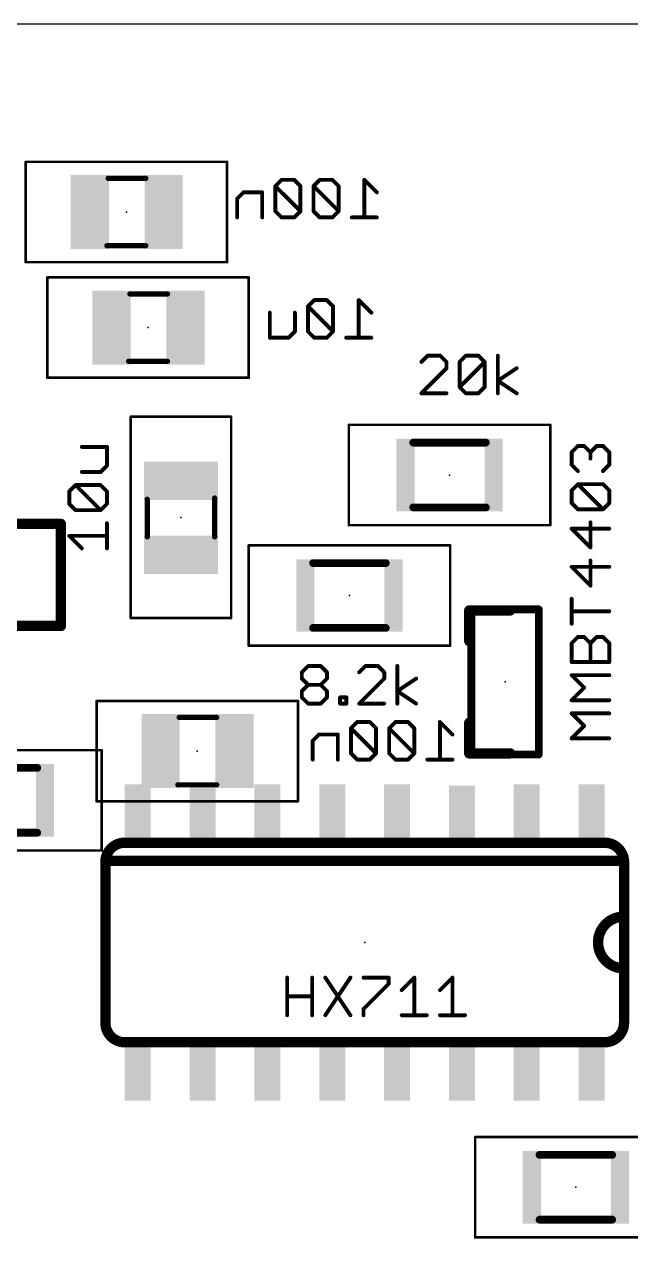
# Model space of a CAD drawing. Extents: x -5 to 95, y -7 to 91.
# Drawn here: x 34.55 to 46.43, y 57.9 to 81.7 of the extents above; entities that cross this region are included whole.
import ezdxf

# ---------------------------------------------------------------- set-up
doc = ezdxf.new("R2010")
doc.units = 0
for name, color, linetype in [('20', 7, 'CONTINUOUS'), ('21', 253, 'CONTINUOUS'), ('22', 253, 'CONTINUOUS'), ('23', 7, 'CONTINUOUS'), ('24', 7, 'CONTINUOUS'), ('27', 253, 'CONTINUOUS'), ('28', 253, 'CONTINUOUS'), ('39', 22, 'CONTINUOUS'), ('40', 175, 'CONTINUOUS'), ('51', 253, 'CONTINUOUS'), ('52', 253, 'CONTINUOUS')]:
    doc.layers.add(name, color=color, linetype=linetype)

# ---------------------------------------------------------------- blocks, each defined once
blk = doc.blocks.new('RECT')
blk.add_solid([(-0.5, -0.5), (0.5, -0.5), (-0.5, 0.5), (0.5, 0.5)])

msp = doc.modelspace()

# ---------------------------------------------------------------- linework, layer by layer
at = {"layer": '20'}
msp.add_line((95, 81.7), (-5, 81.7), dxfattribs=at)
at = {"layer": '21', "const_width": 0.2032}
for points in [[(43.2677, 69.6122), (43.2677, 70.2122)], [(43.2677, 70.2122), (44.0677, 70.2122)], [(43.2677, 68.0122), (43.2677, 67.4122)], [(43.2677, 67.4122), (44.0677, 67.4122)], [(45.918, 65.6618), (36.52, 65.6618)], [(46.299, 65.3062), (36.139, 65.3062)], [(36.139, 65.2808), (36.139, 62.1312)], [(46.299, 64.214), (46.299, 65.2808)], [(46.299, 63.198), (46.299, 64.214)], [(46.299, 62.1312), (46.299, 63.198)], [(36.52, 61.7502), (45.918, 61.7502)]]:
    msp.add_lwpolyline(points, dxfattribs=at)
at = {"layer": '21'}
for points, const_width in [([(43.3185, 70.2122, 1), (43.2169, 70.2122)], 0.1016), ([(43.2677, 70.263, 1), (43.2677, 70.1614)], 0.1016), ([(44.0677, 70.1614, 1), (44.0677, 70.263)], 0.1016), ([(43.2169, 69.6122, 1), (43.3185, 69.6122)], 0.1016), ([(43.3185, 68.0122, 1), (43.2169, 68.0122)], 0.1016), ([(43.2677, 67.463, 1), (43.2677, 67.3614)], 0.1016), ([(43.2169, 67.4122, 1), (43.3185, 67.4122)], 0.1016), ([(44.0677, 67.3614, 1), (44.0677, 67.463)], 0.1016), ([(36.52, 65.6618, 0.4142), (36.139, 65.2808)], 0.2032), ([(36.52, 65.7126, 1), (36.52, 65.611)], 0.1016), ([(36.52, 65.611, 1), (36.52, 65.7126)], 0.1016), ([(46.299, 65.2808, 0.4142), (45.918, 65.6618)], 0.2032), ([(45.918, 65.7126, 1), (45.918, 65.611)], 0.1016), ([(45.918, 65.611, 1), (45.918, 65.7126)], 0.1016), ([(36.139, 65.357, 1), (36.139, 65.2554)], 0.1016), ([(36.1898, 65.2808, 1), (36.0882, 65.2808)], 0.1016), ([(36.0882, 65.2808, 1), (36.1898, 65.2808)], 0.1016), ([(46.3498, 65.2808, 1), (46.2482, 65.2808)], 0.1016), ([(46.2482, 65.2808, 1), (46.3498, 65.2808)], 0.1016), ([(46.299, 65.2554, 1), (46.299, 65.357)], 0.1016), ([(46.299, 64.214, 1), (46.299, 63.198)], 0.2032), ([(46.3498, 64.214, 1), (46.2482, 64.214)], 0.1016), ([(46.2482, 64.214, 1), (46.3498, 64.214)], 0.1016), ([(46.299, 64.1632, 1), (46.299, 64.2648)], 0.1016), ([(46.3498, 63.198, 1), (46.2482, 63.198)], 0.1016), ([(46.2482, 63.198, 1), (46.3498, 63.198)], 0.1016), ([(46.299, 63.1472, 1), (46.299, 63.2488)], 0.1016), ([(36.139, 62.1312, 0.4142), (36.52, 61.7502)], 0.2032), ([(36.1898, 62.1312, 1), (36.0882, 62.1312)], 0.1016), ([(36.0882, 62.1312, 1), (36.1898, 62.1312)], 0.1016), ([(45.918, 61.7502, 0.4142), (46.299, 62.1312)], 0.2032), ([(46.3498, 62.1312, 1), (46.2482, 62.1312)], 0.1016), ([(46.2482, 62.1312, 1), (46.3498, 62.1312)], 0.1016), ([(36.52, 61.801, 1), (36.52, 61.6994)], 0.1016), ([(36.52, 61.6994, 1), (36.52, 61.801)], 0.1016), ([(45.918, 61.801, 1), (45.918, 61.6994)], 0.1016), ([(45.918, 61.6994, 1), (45.918, 61.801)], 0.1016)]:
    msp.add_lwpolyline(points, format="xyb", dxfattribs=dict(at, const_width=const_width))
at = {"layer": '22', "const_width": 0.2032}
for points in [[(35.2661, 71.9086), (33.8661, 71.9086)], [(35.2661, 69.9086), (35.2661, 71.9086)], [(33.8661, 69.9086), (35.2661, 69.9086)]]:
    msp.add_lwpolyline(points, dxfattribs=at)
at = {"layer": '22', "const_width": 0.1016}
for points in [[(35.3169, 71.9086, 1), (35.2153, 71.9086)], [(35.2661, 71.8578, 1), (35.2661, 71.9594)], [(35.2661, 69.8578, 1), (35.2661, 69.9594)], [(35.2153, 69.9086, 1), (35.3169, 69.9086)]]:
    msp.add_lwpolyline(points, format="xyb", dxfattribs=at)
at = {"layer": '23'}
for p in [(42.8812, 72.867), (37.6198, 72.0357), (40.92, 70.5056), (43.9677, 68.8122), (41.219, 63.706), (45.3556, 58.9093)]:
    msp.add_point(p, dxfattribs=at)
at = {"layer": '24'}
for p in [(36.5499, 78.0209), (36.9752, 75.7556), (37.9393, 67.4567)]:
    msp.add_point(p, dxfattribs=at)
at = {"layer": '27', "const_width": 0.0762}
for points in [[(42.4527, 75.2055), (42.3299, 75.0826)], [(42.6985, 75.2055), (42.4527, 75.2055)], [(42.8214, 75.0826), (42.6985, 75.2055)], [(43.0783, 75.0826), (43.2012, 75.2055)], [(43.2012, 75.2055), (43.4469, 75.2055)], [(43.4469, 75.2055), (43.5698, 75.0826)], [(43.8267, 74.4683), (43.8267, 75.2055)], [(42.3299, 74.4683), (42.8214, 74.9597)], [(42.8214, 74.9597), (42.8214, 75.0826)], [(43.0783, 74.5911), (43.0783, 75.0826)], [(43.0783, 74.5911), (43.5698, 75.0826)], [(43.5698, 75.0826), (43.5698, 74.5911)], [(43.8267, 74.714), (44.1953, 74.9597)], [(44.1953, 74.4683), (43.8267, 74.714)], [(42.8214, 74.4683), (42.3299, 74.4683)], [(43.2012, 74.4683), (43.0783, 74.5911)], [(43.4469, 74.4683), (43.2012, 74.4683)], [(43.5698, 74.5911), (43.4469, 74.4683)], [(36.1696, 73.4181), (35.6781, 73.4181)], [(36.1696, 73.0495), (36.1696, 73.4181)], [(45.2727, 73.3127), (45.3956, 73.4356)], [(45.2727, 73.067), (45.2727, 73.3127)], [(45.3956, 73.4356), (45.5184, 73.4356)], [(45.5184, 73.4356), (45.6413, 73.3127)], [(45.6413, 73.3127), (45.7642, 73.4356)], [(45.6413, 73.3127), (45.6413, 73.1899)], [(45.7642, 73.4356), (45.8871, 73.4356)], [(45.8871, 73.4356), (46.0099, 73.3127)], [(46.0099, 73.3127), (46.0099, 73.067)], [(36.0467, 72.9266), (36.1696, 73.0495)], [(45.3956, 72.9441), (45.2727, 73.067)], [(46.0099, 73.067), (45.8871, 72.9441)], [(35.6781, 72.9266), (36.0467, 72.9266)], [(35.4323, 72.5468), (35.5552, 72.6697)], [(35.5552, 72.6697), (36.0467, 72.6697)], [(36.0467, 72.1782), (35.5552, 72.6697)], [(36.0467, 72.6697), (36.1696, 72.5468)], [(45.2727, 72.5643), (45.3956, 72.6872)], [(45.2727, 72.3186), (45.2727, 72.5643)], [(45.3956, 72.6872), (45.8871, 72.6872)], [(45.8871, 72.1957), (45.3956, 72.6872)], [(45.8871, 72.6872), (46.0099, 72.5643)], [(46.0099, 72.5643), (46.0099, 72.3186)], [(35.4323, 72.3011), (35.4323, 72.5468)], [(36.1696, 72.5468), (36.1696, 72.3011)], [(45.3956, 72.1957), (45.2727, 72.3186)], [(46.0099, 72.3186), (45.8871, 72.1957)], [(35.5552, 72.1782), (35.4323, 72.3011)], [(36.0467, 72.1782), (35.5552, 72.1782)], [(36.1696, 72.3011), (36.0467, 72.1782)], [(45.8871, 72.1957), (45.3956, 72.1957)], [(36.1696, 71.4298), (36.1696, 71.9213)], [(45.6413, 71.4473), (45.6413, 71.9388)], [(35.6781, 71.4298), (35.4323, 71.6755)], [(35.4323, 71.6755), (36.1696, 71.6755)], [(46.0099, 71.8159), (45.2727, 71.8159)], [(45.2727, 71.8159), (45.6413, 71.4473)], [(45.6413, 70.6989), (45.6413, 71.1903)], [(46.0099, 71.0675), (45.2727, 71.0675)], [(45.2727, 71.0675), (45.6413, 70.6989)], [(45.2727, 69.9504), (45.2727, 70.4419)], [(46.0099, 70.1962), (45.2727, 70.1962)], [(45.2727, 69.5706), (45.3956, 69.6935)], [(45.3956, 69.6935), (45.5184, 69.6935)], [(45.5184, 69.6935), (45.6413, 69.5706)], [(45.6413, 69.5706), (45.7642, 69.6935)], [(45.7642, 69.6935), (45.8871, 69.6935)], [(45.8871, 69.6935), (46.0099, 69.5706)], [(45.2727, 69.202), (45.2727, 69.5706)], [(45.6413, 69.202), (45.6413, 69.5706)], [(46.0099, 69.5706), (46.0099, 69.202)], [(39.9877, 69.0009), (40.1106, 69.1237)], [(39.9877, 68.878), (39.9877, 69.0009)], [(40.1106, 69.1237), (40.3564, 69.1237)], [(40.3564, 69.1237), (40.4792, 69.0009)], [(40.4792, 69.0009), (40.4792, 68.878)], [(41.2332, 69.1237), (41.1104, 69.0009)], [(41.479, 69.1237), (41.2332, 69.1237)], [(41.6018, 69.0009), (41.479, 69.1237)], [(41.6018, 68.878), (41.6018, 69.0009)], [(41.8588, 68.3865), (41.8588, 69.1237)], [(46.0099, 69.202), (45.2727, 69.202)], [(40.1106, 68.7551), (39.9877, 68.878)], [(39.9877, 68.6323), (40.1106, 68.7551)], [(40.1106, 68.7551), (40.3564, 68.7551)], [(40.4792, 68.878), (40.3564, 68.7551)], [(40.3564, 68.7551), (40.4792, 68.6323)], [(41.1104, 68.3865), (41.6018, 68.878)], [(41.8588, 68.6323), (42.2274, 68.878)], [(45.5184, 68.6994), (45.2727, 68.9451)], [(45.2727, 68.9451), (46.0099, 68.9451)], [(39.9877, 68.5094), (39.9877, 68.6323)], [(40.1106, 68.3865), (39.9877, 68.5094)], [(40.4792, 68.5094), (40.3564, 68.3865)], [(40.4792, 68.6323), (40.4792, 68.5094)], [(40.7362, 68.3865), (40.7362, 68.5094)], [(40.7362, 68.5094), (40.859, 68.5094)], [(40.859, 68.5094), (40.859, 68.3865)], [(42.2274, 68.3865), (41.8588, 68.6323)], [(45.2727, 68.4536), (45.5184, 68.6994)], [(40.3564, 68.3865), (40.1106, 68.3865)], [(40.859, 68.3865), (40.7362, 68.3865)], [(41.6018, 68.3865), (41.1104, 68.3865)], [(46.0099, 68.4536), (45.2727, 68.4536)], [(45.5184, 67.9509), (45.2727, 68.1967)], [(45.2727, 68.1967), (46.0099, 68.1967)], [(45.2727, 67.7052), (45.5184, 67.9509)], [(46.0099, 67.7052), (45.2727, 67.7052)], [(39.6993, 62.2802), (39.6993, 63.0174)], [(40.1908, 63.0174), (40.1908, 62.2802)], [(40.4477, 63.0174), (40.9392, 62.2802)], [(40.9392, 63.0174), (40.4477, 62.2802)], [(41.1961, 63.0174), (41.6876, 63.0174)], [(41.6876, 62.8946), (41.1961, 62.4031)], [(41.6876, 63.0174), (41.6876, 62.8946)], [(41.9445, 62.7717), (42.1903, 63.0174)], [(42.1903, 63.0174), (42.1903, 62.2802)], [(42.6929, 62.7717), (42.9387, 63.0174)], [(42.9387, 63.0174), (42.9387, 62.2802)], [(39.6993, 62.6488), (40.1908, 62.6488)], [(41.1961, 62.4031), (41.1961, 62.2802)], [(41.9445, 62.2802), (42.436, 62.2802)], [(42.6929, 62.2802), (43.1844, 62.2802)]]:
    msp.add_lwpolyline(points, dxfattribs=at)
at = {"layer": '27', "const_width": 0.0381}
for points in [[(42.4527, 75.2245, 1), (42.4527, 75.1864)], [(42.4662, 75.192, 1), (42.4393, 75.219)], [(42.712, 75.219, 1), (42.685, 75.192)], [(42.6985, 75.1864, 1), (42.6985, 75.2245)], [(43.2012, 75.2245, 1), (43.2012, 75.1864)], [(43.2146, 75.192, 1), (43.1877, 75.219)], [(43.4604, 75.219, 1), (43.4334, 75.192)], [(43.4469, 75.1864, 1), (43.4469, 75.2245)], [(43.8458, 75.2055, 1), (43.8077, 75.2055)], [(42.3164, 75.0961, 1), (42.3433, 75.0692)], [(42.8404, 75.0826, 1), (42.8023, 75.0826)], [(42.8023, 74.9597, 1), (42.8404, 74.9597)], [(42.8079, 75.0692, 1), (42.8348, 75.0961)], [(42.8348, 74.9463, 1), (42.8079, 74.9732)], [(43.0973, 75.0826, 1), (43.0592, 75.0826)], [(43.0648, 75.0961, 1), (43.0918, 75.0692)], [(43.5888, 75.0826, 1), (43.5507, 75.0826)], [(43.5832, 75.0692, 1), (43.5563, 75.0961)], [(43.5563, 75.0692, 1), (43.5832, 75.0961)], [(44.2059, 74.9439, 1), (44.1848, 74.9756)], [(43.8373, 74.7299, 1), (43.8161, 74.6982)], [(43.8161, 74.7299, 1), (43.8373, 74.6982)], [(42.3299, 74.4873, 1), (42.3299, 74.4492)], [(42.3164, 74.4817, 1), (42.3433, 74.4548)], [(42.8214, 74.4492, 1), (42.8214, 74.4873)], [(43.0592, 74.5911, 1), (43.0973, 74.5911)], [(43.0918, 74.6046, 1), (43.0648, 74.5777)], [(43.0648, 74.6046, 1), (43.0918, 74.5777)], [(43.2012, 74.4873, 1), (43.2012, 74.4492)], [(43.1877, 74.4548, 1), (43.2146, 74.4817)], [(43.4334, 74.4817, 1), (43.4604, 74.4548)], [(43.4469, 74.4492, 1), (43.4469, 74.4873)], [(43.5507, 74.5911, 1), (43.5888, 74.5911)], [(43.5832, 74.5777, 1), (43.5563, 74.6046)], [(44.1848, 74.4524, 1), (44.2059, 74.4841)], [(43.8077, 74.4683, 1), (43.8458, 74.4683)], [(35.6781, 73.4372, 1), (35.6781, 73.3991)], [(36.1886, 73.4181, 1), (36.1505, 73.4181)], [(36.1696, 73.3991, 1), (36.1696, 73.4372)], [(45.2917, 73.3127, 1), (45.2536, 73.3127)], [(45.2592, 73.3262, 1), (45.2862, 73.2993)], [(45.3956, 73.4546, 1), (45.3956, 73.4165)], [(45.409, 73.4221, 1), (45.3821, 73.4491)], [(45.5319, 73.4491, 1), (45.505, 73.4221)], [(45.5184, 73.4165, 1), (45.5184, 73.4546)], [(45.6278, 73.3262, 1), (45.6548, 73.2993)], [(45.6604, 73.3127, 1), (45.6223, 73.3127)], [(45.6278, 73.2993, 1), (45.6548, 73.3262)], [(45.7642, 73.4546, 1), (45.7642, 73.4165)], [(45.7776, 73.4221, 1), (45.7507, 73.4491)], [(45.9005, 73.4491, 1), (45.8736, 73.4221)], [(45.8871, 73.4165, 1), (45.8871, 73.4546)], [(46.029, 73.3127, 1), (45.9909, 73.3127)], [(45.9964, 73.2993, 1), (46.0234, 73.3262)], [(36.1505, 73.0495, 1), (36.1886, 73.0495)], [(36.183, 73.036, 1), (36.1561, 73.063)], [(45.2536, 73.067, 1), (45.2917, 73.067)], [(45.2862, 73.0804, 1), (45.2592, 73.0535)], [(45.6223, 73.1899, 1), (45.6604, 73.1899)], [(45.9909, 73.067, 1), (46.029, 73.067)], [(46.0234, 73.0535, 1), (45.9964, 73.0804)], [(35.6781, 72.9457, 1), (35.6781, 72.9076)], [(36.0332, 72.9401, 1), (36.0602, 72.9132)], [(36.0467, 72.9076, 1), (36.0467, 72.9457)], [(45.3821, 72.9306, 1), (45.409, 72.9576)], [(45.8736, 72.9576, 1), (45.9005, 72.9306)], [(35.5687, 72.6832, 1), (35.5417, 72.6562)], [(35.5552, 72.6887, 1), (35.5552, 72.6506)], [(35.5687, 72.6562, 1), (35.5417, 72.6832)], [(36.0602, 72.6832, 1), (36.0332, 72.6562)], [(36.0467, 72.6506, 1), (36.0467, 72.6887)], [(45.2917, 72.5643, 1), (45.2536, 72.5643)], [(45.2592, 72.5778, 1), (45.2862, 72.5508)], [(45.3956, 72.7062, 1), (45.3956, 72.6681)], [(45.409, 72.7006, 1), (45.3821, 72.6737)], [(45.409, 72.6737, 1), (45.3821, 72.7006)], [(45.9005, 72.7006, 1), (45.8736, 72.6737)], [(45.8871, 72.6681, 1), (45.8871, 72.7062)], [(46.029, 72.5643, 1), (45.9909, 72.5643)], [(45.9964, 72.5508, 1), (46.0234, 72.5778)], [(35.4514, 72.5468, 1), (35.4133, 72.5468)], [(35.4189, 72.5603, 1), (35.4458, 72.5334)], [(36.1886, 72.5468, 1), (36.1505, 72.5468)], [(36.1561, 72.5334, 1), (36.183, 72.5603)], [(45.2862, 72.332, 1), (45.2592, 72.3051)], [(46.0234, 72.3051, 1), (45.9964, 72.332)], [(35.4458, 72.3146, 1), (35.4189, 72.2876)], [(35.4133, 72.3011, 1), (35.4514, 72.3011)], [(35.5552, 72.1973, 1), (35.5552, 72.1592)], [(35.5417, 72.1647, 1), (35.5687, 72.1917)], [(36.0332, 72.1917, 1), (36.0602, 72.1647)], [(36.0332, 72.1647, 1), (36.0602, 72.1917)], [(36.0467, 72.1592, 1), (36.0467, 72.1973)], [(36.1505, 72.3011, 1), (36.1886, 72.3011)], [(36.183, 72.2876, 1), (36.1561, 72.3146)], [(45.2536, 72.3186, 1), (45.2917, 72.3186)], [(45.3956, 72.2147, 1), (45.3956, 72.1766)], [(45.3821, 72.1822, 1), (45.409, 72.2092)], [(45.8736, 72.2092, 1), (45.9005, 72.1822)], [(45.8736, 72.1822, 1), (45.9005, 72.2092)], [(45.8871, 72.1766, 1), (45.8871, 72.2147)], [(45.9909, 72.3186, 1), (46.029, 72.3186)], [(36.1886, 71.9213, 1), (36.1505, 71.9213)], [(45.6604, 71.9388, 1), (45.6223, 71.9388)], [(35.4323, 71.6946, 1), (35.4323, 71.6565)], [(35.4458, 71.689, 1), (35.4189, 71.6621)], [(36.1696, 71.6565, 1), (36.1696, 71.6946)], [(45.2862, 71.8294, 1), (45.2592, 71.8024)], [(45.2727, 71.8349, 1), (45.2727, 71.7968)], [(46.0099, 71.7968, 1), (46.0099, 71.8349)], [(35.6646, 71.4163, 1), (35.6916, 71.4433)], [(36.1505, 71.4298, 1), (36.1886, 71.4298)], [(45.6223, 71.4473, 1), (45.6604, 71.4473)], [(45.6278, 71.4338, 1), (45.6548, 71.4607)], [(45.6604, 71.1903, 1), (45.6223, 71.1903)], [(45.2862, 71.0809, 1), (45.2592, 71.054)], [(45.2727, 71.0865, 1), (45.2727, 71.0484)], [(46.0099, 71.0484, 1), (46.0099, 71.0865)], [(45.6223, 70.6989, 1), (45.6604, 70.6989)], [(45.6278, 70.6854, 1), (45.6548, 70.7123)], [(45.2917, 70.4419, 1), (45.2536, 70.4419)], [(45.2727, 70.2152, 1), (45.2727, 70.1771)], [(46.0099, 70.1771, 1), (46.0099, 70.2152)], [(45.2536, 69.9504, 1), (45.2917, 69.9504)], [(45.3956, 69.7126, 1), (45.3956, 69.6745)], [(45.409, 69.68, 1), (45.3821, 69.707)], [(45.5319, 69.707, 1), (45.505, 69.68)], [(45.5184, 69.6745, 1), (45.5184, 69.7126)], [(45.7642, 69.7126, 1), (45.7642, 69.6745)], [(45.7776, 69.68, 1), (45.7507, 69.707)], [(45.9005, 69.707, 1), (45.8736, 69.68)], [(45.8871, 69.6745, 1), (45.8871, 69.7126)], [(45.2917, 69.5706, 1), (45.2536, 69.5706)], [(45.2592, 69.5841, 1), (45.2862, 69.5572)], [(45.6278, 69.5841, 1), (45.6548, 69.5572)], [(45.6604, 69.5706, 1), (45.6223, 69.5706)], [(45.6278, 69.5572, 1), (45.6548, 69.5841)], [(46.029, 69.5706, 1), (45.9909, 69.5706)], [(45.9964, 69.5572, 1), (46.0234, 69.5841)], [(40.0068, 69.0009, 1), (39.9687, 69.0009)], [(39.9743, 69.0143, 1), (40.0012, 68.9874)], [(40.1106, 69.1428, 1), (40.1106, 69.1047)], [(40.1241, 69.1103, 1), (40.0971, 69.1372)], [(40.3698, 69.1372, 1), (40.3429, 69.1103)], [(40.3564, 69.1047, 1), (40.3564, 69.1428)], [(40.4983, 69.0009, 1), (40.4602, 69.0009)], [(40.4658, 68.9874, 1), (40.4927, 69.0143)], [(41.0969, 69.0143, 1), (41.1238, 68.9874)], [(41.2332, 69.1428, 1), (41.2332, 69.1047)], [(41.2467, 69.1103, 1), (41.2198, 69.1372)], [(41.4924, 69.1372, 1), (41.4655, 69.1103)], [(41.479, 69.1047, 1), (41.479, 69.1428)], [(41.6209, 69.0009, 1), (41.5828, 69.0009)], [(41.5884, 68.9874, 1), (41.6153, 69.0143)], [(41.8778, 69.1237, 1), (41.8397, 69.1237)], [(45.2536, 69.202, 1), (45.2917, 69.202)], [(45.2727, 69.2211, 1), (45.2727, 69.183)], [(45.6223, 69.202, 1), (45.6604, 69.202)], [(45.9909, 69.202, 1), (46.029, 69.202)], [(46.0099, 69.183, 1), (46.0099, 69.2211)], [(40.0012, 68.8915, 1), (39.9743, 68.8645)], [(39.9687, 68.878, 1), (40.0068, 68.878)], [(40.1106, 68.7742, 1), (40.1106, 68.7361)], [(40.1241, 68.7417, 1), (40.0971, 68.7686)], [(40.0971, 68.7417, 1), (40.1241, 68.7686)], [(40.3698, 68.7686, 1), (40.3429, 68.7417)], [(40.3429, 68.7686, 1), (40.3698, 68.7417)], [(40.3564, 68.7361, 1), (40.3564, 68.7742)], [(40.4602, 68.878, 1), (40.4983, 68.878)], [(40.4927, 68.8645, 1), (40.4658, 68.8915)], [(41.5828, 68.878, 1), (41.6209, 68.878)], [(41.6153, 68.8645, 1), (41.5884, 68.8915)], [(42.238, 68.8621, 1), (42.2168, 68.8938)], [(45.2862, 68.9586, 1), (45.2592, 68.9316)], [(45.2727, 68.9641, 1), (45.2727, 68.9261)], [(46.0099, 68.9261, 1), (46.0099, 68.9641)], [(40.0068, 68.6323, 1), (39.9687, 68.6323)], [(40.0012, 68.5229, 1), (39.9743, 68.4959)], [(39.9743, 68.6457, 1), (40.0012, 68.6188)], [(40.4983, 68.6323, 1), (40.4602, 68.6323)], [(40.4658, 68.6188, 1), (40.4927, 68.6457)], [(40.4927, 68.4959, 1), (40.4658, 68.5229)], [(40.7552, 68.5094, 1), (40.7171, 68.5094)], [(40.7362, 68.5284, 1), (40.7362, 68.4903)], [(40.8781, 68.5094, 1), (40.84, 68.5094)], [(40.859, 68.4903, 1), (40.859, 68.5284)], [(41.8693, 68.6481, 1), (41.8482, 68.6164)], [(41.8482, 68.6481, 1), (41.8693, 68.6164)], [(45.5319, 68.6859, 1), (45.505, 68.7128)], [(45.505, 68.6859, 1), (45.5319, 68.7128)], [(39.9687, 68.5094, 1), (40.0068, 68.5094)], [(40.1106, 68.4056, 1), (40.1106, 68.3675)], [(40.0971, 68.373, 1), (40.1241, 68.4)], [(40.3429, 68.4, 1), (40.3698, 68.373)], [(40.3564, 68.3675, 1), (40.3564, 68.4056)], [(40.4602, 68.5094, 1), (40.4983, 68.5094)], [(40.7362, 68.4056, 1), (40.7362, 68.3675)], [(40.7171, 68.3865, 1), (40.7552, 68.3865)], [(40.84, 68.3865, 1), (40.8781, 68.3865)], [(40.859, 68.3675, 1), (40.859, 68.4056)], [(41.0969, 68.4, 1), (41.1238, 68.373)], [(41.1104, 68.4056, 1), (41.1104, 68.3675)], [(41.6018, 68.3675, 1), (41.6018, 68.4056)], [(41.8397, 68.3865, 1), (41.8778, 68.3865)], [(42.2168, 68.3707, 1), (42.238, 68.4024)], [(45.2727, 68.4727, 1), (45.2727, 68.4346)], [(45.2592, 68.4671, 1), (45.2862, 68.4401)], [(46.0099, 68.4346, 1), (46.0099, 68.4727)], [(45.2862, 68.2102, 1), (45.2592, 68.1832)], [(45.2727, 68.2157, 1), (45.2727, 68.1776)], [(46.0099, 68.1776, 1), (46.0099, 68.2157)], [(45.5319, 67.9375, 1), (45.505, 67.9644)], [(45.505, 67.9375, 1), (45.5319, 67.9644)], [(45.2592, 67.7187, 1), (45.2862, 67.6917)], [(45.2727, 67.7242, 1), (45.2727, 67.6862)], [(46.0099, 67.6862, 1), (46.0099, 67.7242)], [(39.7183, 63.0174, 1), (39.6802, 63.0174)], [(40.2098, 63.0174, 1), (40.1717, 63.0174)], [(40.4635, 63.028, 1), (40.4318, 63.0069)], [(40.955, 63.0069, 1), (40.9233, 63.028)], [(41.1961, 63.0365, 1), (41.1961, 62.9984)], [(41.7066, 63.0174, 1), (41.6685, 63.0174)], [(41.6685, 62.8946, 1), (41.7066, 62.8946)], [(41.7011, 62.8811, 1), (41.6741, 62.908)], [(41.6876, 62.9984, 1), (41.6876, 63.0365)], [(42.2093, 63.0174, 1), (42.1712, 63.0174)], [(42.2037, 63.004, 1), (42.1768, 63.0309)], [(42.9577, 63.0174, 1), (42.9196, 63.0174)], [(42.9522, 63.004, 1), (42.9252, 63.0309)], [(39.6993, 62.6679, 1), (39.6993, 62.6298)], [(40.1908, 62.6298, 1), (40.1908, 62.6679)], [(41.9311, 62.7852, 1), (41.958, 62.7582)], [(42.6795, 62.7852, 1), (42.7064, 62.7582)], [(41.1826, 62.4166, 1), (41.2096, 62.3896)], [(41.2152, 62.4031, 1), (41.1771, 62.4031)], [(39.6802, 62.2802, 1), (39.7183, 62.2802)], [(40.1717, 62.2802, 1), (40.2098, 62.2802)], [(40.4318, 62.2908, 1), (40.4635, 62.2696)], [(40.9233, 62.2696, 1), (40.955, 62.2908)], [(41.1771, 62.2802, 1), (41.2152, 62.2802)], [(41.9445, 62.2993, 1), (41.9445, 62.2612)], [(42.1712, 62.2802, 1), (42.2093, 62.2802)], [(42.436, 62.2612, 1), (42.436, 62.2993)], [(42.6929, 62.2993, 1), (42.6929, 62.2612)], [(42.9196, 62.2802, 1), (42.9577, 62.2802)], [(43.1844, 62.2612, 1), (43.1844, 62.2993)]]:
    msp.add_lwpolyline(points, format="xyb", dxfattribs=at)
at = {"layer": '28', "const_width": 0.0762}
for points in [[(39.5913, 78.6521), (39.4684, 78.5292)], [(39.4684, 78.5292), (39.4684, 78.0377)], [(39.9599, 78.0377), (39.4684, 78.5292)], [(39.8371, 78.6521), (39.5913, 78.6521)], [(39.9599, 78.5292), (39.8371, 78.6521)], [(39.9599, 78.0377), (39.9599, 78.5292)], [(40.3397, 78.6521), (40.2169, 78.5292)], [(40.2169, 78.5292), (40.2169, 78.0377)], [(40.7083, 78.0377), (40.2169, 78.5292)], [(40.5855, 78.6521), (40.3397, 78.6521)], [(40.7083, 78.5292), (40.5855, 78.6521)], [(40.7083, 78.0377), (40.7083, 78.5292)], [(41.4567, 78.4064), (41.211, 78.6521)], [(41.211, 78.6521), (41.211, 77.9149)], [(38.8429, 78.4064), (38.72, 78.2835)], [(38.72, 78.2835), (38.72, 77.9149)], [(39.2115, 78.4064), (38.8429, 78.4064)], [(39.2115, 77.9149), (39.2115, 78.4064)], [(39.4684, 78.0377), (39.5913, 77.9149)], [(39.8371, 77.9149), (39.9599, 78.0377)], [(40.2169, 78.0377), (40.3397, 77.9149)], [(40.5855, 77.9149), (40.7083, 78.0377)], [(39.5913, 77.9149), (39.8371, 77.9149)], [(40.3397, 77.9149), (40.5855, 77.9149)], [(41.4567, 77.9149), (40.9653, 77.9149)], [(40.2313, 76.2948), (40.1084, 76.172)], [(40.1084, 76.172), (40.1084, 75.6805)], [(40.5999, 75.6805), (40.1084, 76.172)], [(40.4771, 76.2948), (40.2313, 76.2948)], [(40.5999, 76.172), (40.4771, 76.2948)], [(40.5999, 75.6805), (40.5999, 76.172)], [(41.3483, 76.0491), (41.1026, 76.2948)], [(41.1026, 76.2948), (41.1026, 75.5576)], [(39.36, 75.5576), (39.36, 76.0491)], [(39.8515, 76.0491), (39.8515, 75.6805)], [(39.8515, 75.6805), (39.7286, 75.5576)], [(40.1084, 75.6805), (40.2313, 75.5576)], [(40.4771, 75.5576), (40.5999, 75.6805)], [(39.7286, 75.5576), (39.36, 75.5576)], [(40.2313, 75.5576), (40.4771, 75.5576)], [(41.3483, 75.5576), (40.8569, 75.5576)], [(41.0727, 68.0266), (40.9498, 67.9037)], [(40.9498, 67.9037), (40.9498, 67.4122)], [(41.4413, 67.4122), (40.9498, 67.9037)], [(41.3184, 68.0266), (41.0727, 68.0266)], [(41.4413, 67.9037), (41.3184, 68.0266)], [(41.4413, 67.4122), (41.4413, 67.9037)], [(41.8211, 68.0266), (41.6982, 67.9037)], [(41.6982, 67.9037), (41.6982, 67.4122)], [(42.1897, 67.4122), (41.6982, 67.9037)], [(42.0668, 68.0266), (41.8211, 68.0266)], [(42.1897, 67.9037), (42.0668, 68.0266)], [(42.1897, 67.4122), (42.1897, 67.9037)], [(42.9381, 67.7809), (42.6924, 68.0266)], [(42.6924, 68.0266), (42.6924, 67.2894)], [(40.3243, 67.7809), (40.2014, 67.658)], [(40.2014, 67.658), (40.2014, 67.2894)], [(40.6929, 67.7809), (40.3243, 67.7809)], [(40.6929, 67.2894), (40.6929, 67.7809)], [(40.9498, 67.4122), (41.0727, 67.2894)], [(41.3184, 67.2894), (41.4413, 67.4122)], [(41.6982, 67.4122), (41.8211, 67.2894)], [(42.0668, 67.2894), (42.1897, 67.4122)], [(41.0727, 67.2894), (41.3184, 67.2894)], [(41.8211, 67.2894), (42.0668, 67.2894)], [(42.9381, 67.2894), (42.4466, 67.2894)]]:
    msp.add_lwpolyline(points, dxfattribs=at)
at = {"layer": '28', "const_width": 0.0381}
for points in [[(39.4875, 78.5292, 1), (39.4494, 78.5292)], [(39.4819, 78.5427, 1), (39.455, 78.5158)], [(39.455, 78.5427, 1), (39.4819, 78.5158)], [(39.5913, 78.6712, 1), (39.5913, 78.6331)], [(39.6048, 78.6386, 1), (39.5778, 78.6656)], [(39.8505, 78.6656, 1), (39.8236, 78.6386)], [(39.8371, 78.6331, 1), (39.8371, 78.6712)], [(39.979, 78.5292, 1), (39.9409, 78.5292)], [(39.9464, 78.5158, 1), (39.9734, 78.5427)], [(40.2359, 78.5292, 1), (40.1978, 78.5292)], [(40.2303, 78.5427, 1), (40.2034, 78.5158)], [(40.2034, 78.5427, 1), (40.2303, 78.5158)], [(40.3397, 78.6712, 1), (40.3397, 78.6331)], [(40.3532, 78.6386, 1), (40.3263, 78.6656)], [(40.5989, 78.6656, 1), (40.572, 78.6386)], [(40.5855, 78.6331, 1), (40.5855, 78.6712)], [(40.7274, 78.5292, 1), (40.6893, 78.5292)], [(40.6949, 78.5158, 1), (40.7218, 78.5427)], [(41.2245, 78.6656, 1), (41.1975, 78.6386)], [(41.2301, 78.6521, 1), (41.192, 78.6521)], [(38.7065, 78.297, 1), (38.7335, 78.27)], [(38.7391, 78.2835, 1), (38.701, 78.2835)], [(38.8429, 78.4254, 1), (38.8429, 78.3873)], [(38.8564, 78.3929, 1), (38.8294, 78.4198)], [(39.2306, 78.4064, 1), (39.1925, 78.4064)], [(39.2115, 78.3873, 1), (39.2115, 78.4254)], [(41.4433, 78.3929, 1), (41.4702, 78.4198)], [(39.4819, 78.0512, 1), (39.455, 78.0243)], [(39.9734, 78.0243, 1), (39.9464, 78.0512)], [(39.9464, 78.0243, 1), (39.9734, 78.0512)], [(40.2303, 78.0512, 1), (40.2034, 78.0243)], [(40.7218, 78.0243, 1), (40.6949, 78.0512)], [(40.6949, 78.0243, 1), (40.7218, 78.0512)], [(38.701, 77.9149, 1), (38.7391, 77.9149)], [(39.1925, 77.9149, 1), (39.2306, 77.9149)], [(39.4494, 78.0377, 1), (39.4875, 78.0377)], [(39.5913, 77.9339, 1), (39.5913, 77.8958)], [(39.5778, 77.9014, 1), (39.6048, 77.9283)], [(39.8236, 77.9283, 1), (39.8505, 77.9014)], [(39.8371, 77.8958, 1), (39.8371, 77.9339)], [(39.9409, 78.0377, 1), (39.979, 78.0377)], [(40.1978, 78.0377, 1), (40.2359, 78.0377)], [(40.3397, 77.9339, 1), (40.3397, 77.8958)], [(40.3263, 77.9014, 1), (40.3532, 77.9283)], [(40.572, 77.9283, 1), (40.5989, 77.9014)], [(40.5855, 77.8958, 1), (40.5855, 77.9339)], [(40.6893, 78.0377, 1), (40.7274, 78.0377)], [(40.9653, 77.9339, 1), (40.9653, 77.8958)], [(41.192, 77.9149, 1), (41.2301, 77.9149)], [(41.4567, 77.8958, 1), (41.4567, 77.9339)], [(40.1275, 76.172, 1), (40.0894, 76.172)], [(40.1219, 76.1854, 1), (40.095, 76.1585)], [(40.095, 76.1854, 1), (40.1219, 76.1585)], [(40.2313, 76.3139, 1), (40.2313, 76.2758)], [(40.2448, 76.2814, 1), (40.2178, 76.3083)], [(40.4905, 76.3083, 1), (40.4636, 76.2814)], [(40.4771, 76.2758, 1), (40.4771, 76.3139)], [(40.619, 76.172, 1), (40.5809, 76.172)], [(40.5865, 76.1585, 1), (40.6134, 76.1854)], [(41.1161, 76.3083, 1), (41.0891, 76.2814)], [(41.1216, 76.2948, 1), (41.0835, 76.2948)], [(39.3791, 76.0491, 1), (39.341, 76.0491)], [(39.8706, 76.0491, 1), (39.8325, 76.0491)], [(41.3349, 76.0356, 1), (41.3618, 76.0626)], [(39.8325, 75.6805, 1), (39.8706, 75.6805)], [(39.865, 75.667, 1), (39.838, 75.6939)], [(40.0894, 75.6805, 1), (40.1275, 75.6805)], [(40.1219, 75.6939, 1), (40.095, 75.667)], [(40.5809, 75.6805, 1), (40.619, 75.6805)], [(40.6134, 75.667, 1), (40.5865, 75.6939)], [(40.5865, 75.667, 1), (40.6134, 75.6939)], [(39.36, 75.5767, 1), (39.36, 75.5386)], [(39.341, 75.5576, 1), (39.3791, 75.5576)], [(39.7152, 75.5711, 1), (39.7421, 75.5441)], [(39.7286, 75.5386, 1), (39.7286, 75.5767)], [(40.2313, 75.5767, 1), (40.2313, 75.5386)], [(40.2178, 75.5441, 1), (40.2448, 75.5711)], [(40.4636, 75.5711, 1), (40.4905, 75.5441)], [(40.4771, 75.5386, 1), (40.4771, 75.5767)], [(40.8569, 75.5767, 1), (40.8569, 75.5386)], [(41.0835, 75.5576, 1), (41.1216, 75.5576)], [(41.3483, 75.5386, 1), (41.3483, 75.5767)], [(40.9633, 67.9172, 1), (40.9363, 67.8903)], [(40.9689, 67.9037, 1), (40.9308, 67.9037)], [(40.9363, 67.9172, 1), (40.9633, 67.8903)], [(41.0727, 68.0457, 1), (41.0727, 68.0076)], [(41.0861, 68.0131, 1), (41.0592, 68.0401)], [(41.3319, 68.0401, 1), (41.3049, 68.0131)], [(41.3184, 68.0076, 1), (41.3184, 68.0457)], [(41.4603, 67.9037, 1), (41.4222, 67.9037)], [(41.4278, 67.8903, 1), (41.4548, 67.9172)], [(41.7117, 67.9172, 1), (41.6847, 67.8903)], [(41.6847, 67.9172, 1), (41.7117, 67.8903)], [(41.7173, 67.9037, 1), (41.6792, 67.9037)], [(41.8211, 68.0457, 1), (41.8211, 68.0076)], [(41.8346, 68.0131, 1), (41.8076, 68.0401)], [(42.0803, 68.0401, 1), (42.0534, 68.0131)], [(42.0668, 68.0076, 1), (42.0668, 68.0457)], [(42.2088, 67.9037, 1), (42.1707, 67.9037)], [(42.1762, 67.8903, 1), (42.2032, 67.9172)], [(42.7058, 68.0401, 1), (42.6789, 68.0131)], [(42.7114, 68.0266, 1), (42.6733, 68.0266)], [(40.2204, 67.658, 1), (40.1823, 67.658)], [(40.1879, 67.6715, 1), (40.2149, 67.6445)], [(40.3243, 67.7999, 1), (40.3243, 67.7618)], [(40.3377, 67.7674, 1), (40.3108, 67.7943)], [(40.7119, 67.7809, 1), (40.6738, 67.7809)], [(40.6929, 67.7618, 1), (40.6929, 67.7999)], [(42.9246, 67.7674, 1), (42.9516, 67.7943)], [(40.9633, 67.4257, 1), (40.9363, 67.3988)], [(40.9308, 67.4122, 1), (40.9689, 67.4122)], [(41.4222, 67.4122, 1), (41.4603, 67.4122)], [(41.4548, 67.3988, 1), (41.4278, 67.4257)], [(41.4278, 67.3988, 1), (41.4548, 67.4257)], [(41.7117, 67.4257, 1), (41.6847, 67.3988)], [(41.6792, 67.4122, 1), (41.7173, 67.4122)], [(42.1707, 67.4122, 1), (42.2088, 67.4122)], [(42.2032, 67.3988, 1), (42.1762, 67.4257)], [(42.1762, 67.3988, 1), (42.2032, 67.4257)], [(40.1823, 67.2894, 1), (40.2204, 67.2894)], [(40.6738, 67.2894, 1), (40.7119, 67.2894)], [(41.0727, 67.3084, 1), (41.0727, 67.2703)], [(41.0592, 67.2759, 1), (41.0861, 67.3028)], [(41.3049, 67.3028, 1), (41.3319, 67.2759)], [(41.3184, 67.2703, 1), (41.3184, 67.3084)], [(41.8211, 67.3084, 1), (41.8211, 67.2703)], [(41.8076, 67.2759, 1), (41.8346, 67.3028)], [(42.0534, 67.3028, 1), (42.0803, 67.2759)], [(42.0668, 67.2703, 1), (42.0668, 67.3084)], [(42.4466, 67.3084, 1), (42.4466, 67.2703)], [(42.6733, 67.2894, 1), (42.7114, 67.2894)], [(42.9381, 67.2703, 1), (42.9381, 67.3084)]]:
    msp.add_lwpolyline(points, format="xyb", dxfattribs=at)
at = {"layer": '39', "const_width": 0.0508}
for points in [[(36.6368, 70.0627), (36.6368, 74.0087)], [(36.6368, 74.0087), (38.6028, 74.0087)], [(38.6028, 74.0087), (38.6028, 70.0627)], [(40.9082, 73.85), (44.8542, 73.85)], [(40.9082, 71.884), (40.9082, 73.85)], [(44.8542, 73.85), (44.8542, 71.884)], [(44.8542, 71.884), (40.9082, 71.884)], [(38.947, 71.4886), (42.893, 71.4886)], [(38.947, 69.5226), (38.947, 71.4886)], [(42.893, 71.4886), (42.893, 69.5226)], [(38.6028, 70.0627), (36.6368, 70.0627)], [(42.893, 69.5226), (38.947, 69.5226)], [(32.1199, 67.4752), (36.0659, 67.4752)], [(36.0659, 67.4752), (36.0659, 65.5092)], [(36.0659, 65.5092), (32.1199, 65.5092)], [(43.3826, 59.8923), (47.3286, 59.8923)], [(43.3826, 57.9263), (43.3826, 59.8923)], [(47.3286, 57.9263), (43.3826, 57.9263)]]:
    msp.add_lwpolyline(points, dxfattribs=at)
at = {"layer": '39', "const_width": 0.0254}
for points in [[(36.6495, 74.0087, 1), (36.6241, 74.0087)], [(36.6368, 74.0214, 1), (36.6368, 73.996)], [(38.6155, 74.0087, 1), (38.5901, 74.0087)], [(38.6028, 73.996, 1), (38.6028, 74.0214)], [(40.9082, 73.8627, 1), (40.9082, 73.8373)], [(40.9209, 73.85, 1), (40.8955, 73.85)], [(44.8669, 73.85, 1), (44.8415, 73.85)], [(44.8542, 73.8373, 1), (44.8542, 73.8627)], [(40.9082, 71.8967, 1), (40.9082, 71.8713)], [(40.8955, 71.884, 1), (40.9209, 71.884)], [(44.8415, 71.884, 1), (44.8669, 71.884)], [(44.8542, 71.8713, 1), (44.8542, 71.8967)], [(38.947, 71.5013, 1), (38.947, 71.4759)], [(38.9597, 71.4886, 1), (38.9343, 71.4886)], [(42.9057, 71.4886, 1), (42.8803, 71.4886)], [(42.893, 71.4759, 1), (42.893, 71.5013)], [(36.6368, 70.0754, 1), (36.6368, 70.05)], [(36.6241, 70.0627, 1), (36.6495, 70.0627)], [(38.5901, 70.0627, 1), (38.6155, 70.0627)], [(38.6028, 70.05, 1), (38.6028, 70.0754)], [(38.947, 69.5353, 1), (38.947, 69.5099)], [(38.9343, 69.5226, 1), (38.9597, 69.5226)], [(42.8803, 69.5226, 1), (42.9057, 69.5226)], [(42.893, 69.5099, 1), (42.893, 69.5353)], [(36.0786, 67.4752, 1), (36.0532, 67.4752)], [(36.0659, 67.4625, 1), (36.0659, 67.4879)], [(36.0532, 65.5092, 1), (36.0786, 65.5092)], [(36.0659, 65.4965, 1), (36.0659, 65.5219)], [(43.3826, 59.905, 1), (43.3826, 59.8796)], [(43.3953, 59.8923, 1), (43.3699, 59.8923)], [(43.3826, 57.939, 1), (43.3826, 57.9136)], [(43.3699, 57.9263, 1), (43.3953, 57.9263)]]:
    msp.add_lwpolyline(points, format="xyb", dxfattribs=at)
at = {"layer": '40', "const_width": 0.0508}
for points in [[(38.5229, 79.0039), (34.5769, 79.0039)], [(34.5769, 79.0039), (34.5769, 77.0379)], [(38.5229, 77.0379), (38.5229, 79.0039)], [(34.5769, 77.0379), (38.5229, 77.0379)], [(38.9482, 76.7386), (35.0022, 76.7386)], [(35.0022, 76.7386), (35.0022, 74.7726)], [(38.9482, 74.7726), (38.9482, 76.7386)], [(35.0022, 74.7726), (38.9482, 74.7726)], [(39.9123, 68.4397), (35.9663, 68.4397)], [(35.9663, 68.4397), (35.9663, 66.4737)], [(39.9123, 66.4737), (39.9123, 68.4397)], [(35.9663, 66.4737), (39.9123, 66.4737)]]:
    msp.add_lwpolyline(points, dxfattribs=at)
at = {"layer": '40', "const_width": 0.0254}
for points in [[(34.5769, 79.0166, 1), (34.5769, 78.9912)], [(34.5896, 79.0039, 1), (34.5642, 79.0039)], [(38.5356, 79.0039, 1), (38.5102, 79.0039)], [(38.5229, 78.9912, 1), (38.5229, 79.0166)], [(34.5769, 77.0506, 1), (34.5769, 77.0252)], [(34.5642, 77.0379, 1), (34.5896, 77.0379)], [(38.5102, 77.0379, 1), (38.5356, 77.0379)], [(38.5229, 77.0252, 1), (38.5229, 77.0506)], [(35.0022, 76.7513, 1), (35.0022, 76.7259)], [(35.0149, 76.7386, 1), (34.9895, 76.7386)], [(38.9609, 76.7386, 1), (38.9355, 76.7386)], [(38.9482, 76.7259, 1), (38.9482, 76.7513)], [(35.0022, 74.7853, 1), (35.0022, 74.7599)], [(34.9895, 74.7726, 1), (35.0149, 74.7726)], [(38.9355, 74.7726, 1), (38.9609, 74.7726)], [(38.9482, 74.7599, 1), (38.9482, 74.7853)], [(35.9663, 68.4524, 1), (35.9663, 68.427)], [(35.979, 68.4397, 1), (35.9536, 68.4397)], [(39.925, 68.4397, 1), (39.8996, 68.4397)], [(39.9123, 68.427, 1), (39.9123, 68.4524)], [(35.9663, 66.4864, 1), (35.9663, 66.461)], [(35.9536, 66.4737, 1), (35.979, 66.4737)], [(39.8996, 66.4737, 1), (39.925, 66.4737)], [(39.9123, 66.461, 1), (39.9123, 66.4864)]]:
    msp.add_lwpolyline(points, format="xyb", dxfattribs=at)
at = {"layer": '51'}
for points, const_width in [([(43.5924, 73.502), (42.17, 73.502)], 0.1524), ([(36.9598, 72.3917), (36.9598, 71.6547)], 0.1016), ([(38.2798, 72.4167), (38.2798, 71.6547)], 0.1016), ([(43.5924, 72.232), (42.17, 72.232)], 0.1524), ([(41.6312, 71.1406), (40.2088, 71.1406)], 0.1524), ([(43.3073, 70.2346), (44.6281, 70.2346)], 0.1524), ([(43.3073, 67.3898), (43.3073, 70.2346)], 0.1524), ([(44.6281, 70.2346), (44.6281, 67.3898)], 0.1524), ([(41.6312, 69.8706), (40.2088, 69.8706)], 0.1524), ([(44.6281, 67.3898), (43.3073, 67.3898)], 0.1524), ([(33.3817, 67.1272), (34.8041, 67.1272)], 0.1524), ([(33.3817, 65.8572), (34.8041, 65.8572)], 0.1524), ([(46.0668, 59.5443), (44.6444, 59.5443)], 0.1524), ([(46.0668, 58.2743), (44.6444, 58.2743)], 0.1524)]:
    msp.add_lwpolyline(points, dxfattribs=dict(at, const_width=const_width))
for points, const_width in [([(42.17, 73.5401, 1), (42.17, 73.4639)], 0.0762), ([(43.5924, 73.4639, 1), (43.5924, 73.5401)], 0.0762), ([(36.9852, 72.3917, 1), (36.9344, 72.3917)], 0.0508), ([(38.3052, 72.4167, 1), (38.2544, 72.4167)], 0.0508), ([(42.17, 72.2701, 1), (42.17, 72.1939)], 0.0762), ([(43.5924, 72.1939, 1), (43.5924, 72.2701)], 0.0762), ([(36.9344, 71.6547, 1), (36.9852, 71.6547)], 0.0508), ([(38.2544, 71.6547, 1), (38.3052, 71.6547)], 0.0508), ([(40.2088, 71.1787, 1), (40.2088, 71.1025)], 0.0762), ([(41.6312, 71.1025, 1), (41.6312, 71.1787)], 0.0762), ([(43.3073, 70.2727, 1), (43.3073, 70.1965)], 0.0762), ([(43.3454, 70.2346, 1), (43.2692, 70.2346)], 0.0762), ([(44.6662, 70.2346, 1), (44.59, 70.2346)], 0.0762), ([(44.6281, 70.1965, 1), (44.6281, 70.2727)], 0.0762), ([(40.2088, 69.9087, 1), (40.2088, 69.8325)], 0.0762), ([(41.6312, 69.8325, 1), (41.6312, 69.9087)], 0.0762), ([(43.3073, 67.4279, 1), (43.3073, 67.3517)], 0.0762), ([(43.2692, 67.3898, 1), (43.3454, 67.3898)], 0.0762), ([(44.59, 67.3898, 1), (44.6662, 67.3898)], 0.0762), ([(44.6281, 67.3517, 1), (44.6281, 67.4279)], 0.0762), ([(34.8041, 67.0891, 1), (34.8041, 67.1653)], 0.0762), ([(34.8041, 65.8191, 1), (34.8041, 65.8953)], 0.0762), ([(44.6444, 59.5824, 1), (44.6444, 59.5062)], 0.0762), ([(46.0668, 59.5062, 1), (46.0668, 59.5824)], 0.0762), ([(44.6444, 58.3124, 1), (44.6444, 58.2362)], 0.0762), ([(46.0668, 58.2362, 1), (46.0668, 58.3124)], 0.0762)]:
    msp.add_lwpolyline(points, format="xyb", dxfattribs=dict(at, const_width=const_width))
at = {"layer": '52', "const_width": 0.1016}
for points in [[(36.1939, 78.6809), (36.9309, 78.6809)], [(36.1689, 77.3609), (36.9309, 77.3609)], [(36.6192, 76.4156), (37.3562, 76.4156)], [(36.5942, 75.0956), (37.3562, 75.0956)], [(37.5833, 68.1167), (38.3203, 68.1167)], [(37.5583, 66.7967), (38.3203, 66.7967)]]:
    msp.add_lwpolyline(points, dxfattribs=at)
at = {"layer": '52', "const_width": 0.0508}
for points in [[(36.1939, 78.7063, 1), (36.1939, 78.6555)], [(36.9309, 78.6555, 1), (36.9309, 78.7063)], [(36.1689, 77.3863, 1), (36.1689, 77.3355)], [(36.9309, 77.3355, 1), (36.9309, 77.3863)], [(36.6192, 76.441, 1), (36.6192, 76.3902)], [(37.3562, 76.3902, 1), (37.3562, 76.441)], [(36.5942, 75.121, 1), (36.5942, 75.0702)], [(37.3562, 75.0702, 1), (37.3562, 75.121)], [(37.5833, 68.1421, 1), (37.5833, 68.0913)], [(38.3203, 68.0913, 1), (38.3203, 68.1421)], [(37.5583, 66.8221, 1), (37.5583, 66.7713)], [(38.3203, 66.7713, 1), (38.3203, 66.8221)]]:
    msp.add_lwpolyline(points, format="xyb", dxfattribs=at)

# ---------------------------------------------------------------- block references
at = {"layer": '51', "xscale": 0.3556, "yscale": 1.4224}
for p in [(42.0176, 72.867), (43.7448, 72.867), (40.0564, 70.5056), (41.7836, 70.5056), (44.492, 58.9093), (46.2192, 58.9093)]:
    msp.add_blockref('RECT', p, dxfattribs=at)
at = {"layer": '51'}
for p, xscale, yscale, rotation in [((37.621, 72.7529), 0.7501, 1.4501, 270), ((37.621, 71.3051), 0.7501, 1.4501, 270), ((34.9565, 66.4922), 0.3556, 1.4224, 180), ((36.774, 66.2333), 0.508, 1.143, 180), ((38.044, 66.2333), 0.508, 1.143, 180), ((39.314, 66.2333), 0.508, 1.143, 180), ((40.584, 66.2333), 0.508, 1.143, 180), ((41.854, 66.2333), 0.508, 1.143, 180), ((43.124, 66.2079), 0.508, 1.143, 180), ((44.394, 66.2333), 0.508, 1.143, 180), ((45.664, 66.2333), 0.508, 1.143, 180), ((36.774, 61.1787), 0.508, 1.143, 180), ((38.044, 61.1787), 0.508, 1.143, 180), ((39.314, 61.1787), 0.508, 1.143, 180), ((40.584, 61.1787), 0.508, 1.143, 180), ((41.854, 61.1787), 0.508, 1.143, 180), ((43.124, 61.1787), 0.508, 1.143, 180), ((44.394, 61.1787), 0.508, 1.143, 180), ((45.664, 61.1787), 0.508, 1.143, 180)]:
    msp.add_blockref('RECT', p, dxfattribs=dict(at, xscale=xscale, yscale=yscale, rotation=rotation))
at = {"layer": '52', "xscale": 0.7501, "yscale": 1.4501}
for p in [(35.8328, 78.0197), (37.2806, 78.0197), (36.2581, 75.7545), (37.7059, 75.7545), (37.2221, 67.4556), (38.6699, 67.4556)]:
    msp.add_blockref('RECT', p, dxfattribs=at)

doc.saveas('drawing.dxf')
